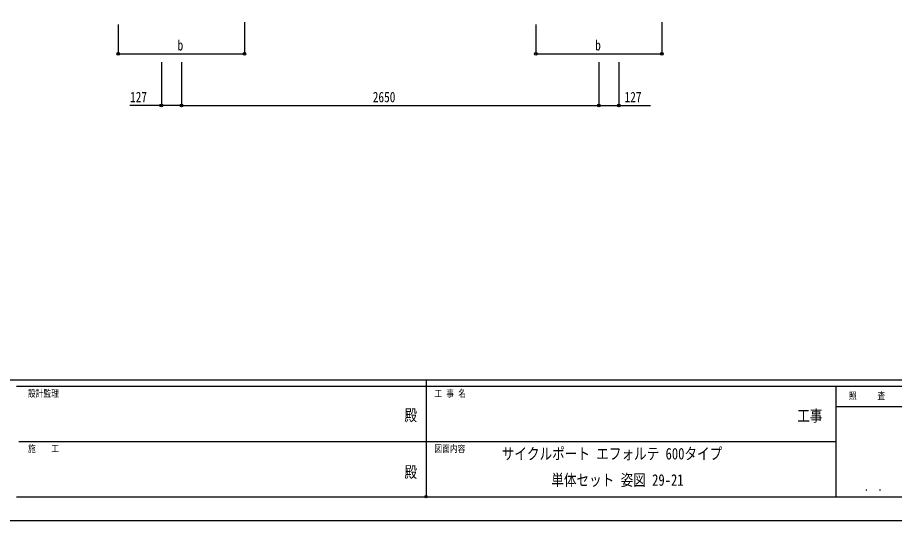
# Model space of a CAD drawing. Units: millimetres, scale not verified. Extents: x -8410 to 8410, y -5940 to 5940.
# Drawn here: x -2602 to 2962, y -5940 to -2752 of the extents above; entities that cross this region are included whole.
import ezdxf
from ezdxf.enums import TextEntityAlignment as Align

# ---------------------------------------------------------------- set-up
doc = ezdxf.new("R2010")
doc.units = ezdxf.units.MM
doc.header["$LTSCALE"] = 30
doc.header["$PDMODE"] = 32
doc.header["$PDSIZE"] = 15
for name, color, linetype in [('0-2_USER1', 3, 'Continuous'), ('0-6_YKK_D', 6, 'Continuous'), ('0-7_YKK_ZWAK', 7, 'Continuous')]:
    doc.layers.add(name, color=color, linetype=linetype)
doc.styles.add('ＭＳ ゴシック', font='')
doc.styles.get('ＭＳ ゴシック').set_extended_font_data('MS Gothic')

msp = doc.modelspace()

# ---------------------------------------------------------------- linework, layer by layer
at = {"layer": '0-6_YKK_D'}
for p, q in [((-1163.2, -2781.69), (-1163.2, -2982.62)), ((1486.8, -2781.69), (1486.8, -2982.62)), ((-1963.2, -2795.91), (-1963.2, -2982.62)), ((686.8, -2795.91), (686.8, -2982.62)), ((-1963.2, -2981.62), (-1163.2, -2981.62)), ((686.8, -2981.62), (1486.8, -2981.62)), ((-1690, -3034.12), (-1690, -3310.96)), ((-1563, -3034.12), (-1563, -3310.96)), ((-1563, -3034.12), (-1563, -3310.96)), ((1087, -3034.12), (1087, -3310.96)), ((1087, -3034.12), (1087, -3310.96)), ((1214, -3034.12), (1214, -3310.96)), ((-1563, -3309.96), (1087, -3309.96))]:
    msp.add_line(p, q, dxfattribs=at)
for points in [[(-1563, -3309.96), (-1690, -3309.96), (-1889.87, -3309.96)], [(1087, -3309.96), (1214, -3309.96), (1413.87, -3309.96)]]:
    msp.add_lwpolyline(points, dxfattribs=at)
for centre in [(-1963.2, -2981.62), (-1163.2, -2981.62), (686.8, -2981.62), (1486.8, -2981.62), (-1690, -3309.96), (-1563, -3309.96), (-1563, -3309.96), (1087, -3309.96), (1087, -3309.96), (1214, -3309.96)]:
    msp.add_circle(centre, 8.5, dxfattribs=at)
at = {"layer": '0-7_YKK_ZWAK'}
for p, q in [((7790.04, -5050), (-7809.96, -5050)), ((-9.96, -5050), (-9.96, -5790)), ((-9.96, -5090), (-2609.96, -5090)), ((2590.04, -5090), (-9.96, -5090)), ((3970.04, -5220), (2590.04, -5220)), ((-2594.96, -5440), (-9.96, -5440)), ((-9.96, -5440), (2590.04, -5440)), ((-2609.96, -5790), (-9.96, -5790)), ((-9.96, -5790), (2590.04, -5790)), ((2590.04, -5790), (3970.04, -5790))]:
    msp.add_line(p, q, dxfattribs=at)
msp.add_lwpolyline([(-8410, -5940), (8410, -5940), (8410, 5940), (-8410, 5940)], close=True, dxfattribs=at)
msp.add_lwpolyline([(3970.04, -5090), (2590.04, -5090), (2590.04, -5790)], dxfattribs=at)
msp.add_point((-9.96, -5790), dxfattribs=at)

# ---------------------------------------------------------------- texts
at = {"layer": '0-2_USER1', "style": 'ＭＳ ゴシック', "width": 0.8}
for s, p in [('サイクルポート エフォルテ 600タイプ', (469.84, -5575.49)), ('単体セット 姿図 29-21', (784.51, -5742.15))]:
    msp.add_text(s, height=73.31, dxfattribs=at).set_placement(p, align=Align.BOTTOM_LEFT)
at = {"layer": '0-6_YKK_D', "style": 'ＭＳ ゴシック', "width": 0.8}
for s, p in [('b', (-1587.2, -2980.32)), ('b', (1062.8, -2980.32)), ('127', (-1888.53, -3308.63)), ('2650', (-348.4, -3308.63)), ('127', (1249.33, -3308.63))]:
    msp.add_text(s, height=65.98, dxfattribs=at).set_placement(p, align=Align.BOTTOM_LEFT)
at = {"layer": '0-7_YKK_ZWAK', "style": 'ＭＳ ゴシック', "width": 0.8}
for s, height, p in [('設計監理', 43.99, (-2536.63, -5170)), ('工 事 名', 43.99, (42.54, -5170)), ('照     査', 43.99, (2672.84, -5185)), ('殿', 73.31, (-147.33, -5331.67)), ('工事', 73.31, (2344.67, -5334.93)), ('施\u3000\u3000工', 43.99, (-2536.63, -5520)), ('図面内容', 43.99, (42.54, -5520)), ('殿', 73.31, (-147.33, -5691.67)), ('． ．', 51.83, (2770, -5768.7))]:
    msp.add_text(s, height=height, dxfattribs=at).set_placement(p, align=Align.BOTTOM_LEFT)

doc.saveas('drawing.dxf')
